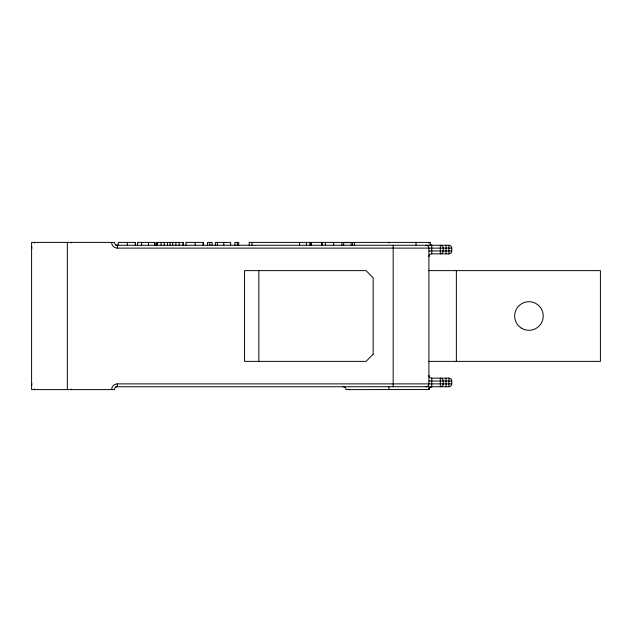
<?xml version="1.0" encoding="UTF-8"?>
<svg xmlns="http://www.w3.org/2000/svg" width="632" height="632" viewBox="0 0 632 632"><rect width="100%" height="100%" fill="white"/><g stroke="black" fill="none" stroke-linecap="round" stroke-linejoin="round"><path stroke-width="0.95" d="M428.899 375.313A2.86 2.86 0 0 0 431.759 378.165L431.759 386.737L429.752 387.566L428.907 389.533L346.012 389.604A2.86 2.86 0 0 0 343.152 386.745L343.152 386.46M138.084 242.396L154.548 242.396L154.548 245.256M157.155 242.396L161.065 242.396L161.065 245.256M161.231 242.396L172.71 242.396L172.71 245.256M173.176 242.396L178.982 242.396M183.027 242.396L179.117 242.396L179.117 245.256M186.1 242.396L203.307 242.396M207.975 242.396L211.649 242.396M215.425 242.396L230.648 242.396L230.648 245.256M115.601 245.256L448.91 245.256A2.86 2.86 0 0 1 451.769 248.115L451.769 250.975A2.86 2.86 0 0 1 448.91 253.835L431.759 253.835A2.86 2.86 0 0 0 428.899 256.687M32.003 248.115L31.6 248.115A2.86 2.86 0 0 1 31.884 246.875M111.635 242.396A5.72 5.72 0 0 0 117.347 248.115L451.762 248.115M428.907 250.975L451.762 250.975M428.899 270.622L600.4 270.622L600.4 361.378L428.899 361.378M431.759 378.165L448.91 378.165A2.86 2.86 0 0 1 451.769 381.025L451.769 383.885A2.86 2.86 0 0 1 448.91 386.745L115.601 386.745M428.907 381.025L451.762 381.025M32.003 383.885L31.6 383.885A2.86 2.86 0 0 0 31.884 385.125M111.635 389.604A5.72 5.72 0 0 1 117.347 383.885L451.762 383.885M430.068 244.703L431.759 245.256L431.759 253.827M428.907 242.467L428.978 243.036A2.86 2.86 0 0 1 428.899 242.396L428.899 243.036M456.359 270.622L456.359 361.378M448.91 245.263L448.91 253.827M448.91 378.173L448.91 386.737M446.05 245.263L446.05 253.827M446.05 378.173L446.05 386.737M430.329 245.256L430.329 242.396L249.19 242.396L249.19 245.256M428.899 387.637L428.899 389.604A2.86 2.86 0 0 1 431.759 386.745M416.038 242.396L416.038 245.256M393.175 245.263L393.175 386.737M388.885 242.396L388.885 243.036M388.885 386.752L388.885 389.604M354.378 242.396L354.378 245.256M352.561 242.396L352.561 245.256M351.147 242.396L351.147 245.256M343.69 242.396L343.69 245.256M341.88 242.396L341.88 245.256M333.641 242.396L333.641 245.256M325.354 242.396L325.354 245.256M322.13 242.396L322.13 245.256M321.807 242.396L321.807 245.256M311.45 242.396L311.45 245.256M310.328 242.396L310.328 245.256M310.036 242.396L310.036 245.256M306.409 242.396L306.409 245.256M299.568 242.396L299.568 245.256M258.836 270.622L258.836 361.378M252.042 242.396L252.042 245.256M238.706 245.256L238.706 242.396L234.883 242.396L234.883 245.256M237.3 242.396L237.3 245.256M223.807 242.396L223.807 245.256M217.321 242.396L217.321 245.256M215.33 242.396L215.33 245.256M212.052 242.396L212.052 245.256M209.777 242.396L209.777 245.256M207.549 242.396L207.549 245.256M203.386 242.396L203.386 245.256M203.109 242.396L203.109 245.256M195.193 242.396L195.193 245.256M186.006 242.396L186.006 245.256M183.438 242.396L183.438 245.256M182.909 242.396L182.909 245.256M175.894 242.396L175.894 245.256M170.063 242.396L170.063 245.256M167.496 242.396L167.496 245.256M164.304 242.396L164.304 245.256M157.313 242.396L157.313 245.256M156.744 242.396L156.744 245.256M155.14 242.396L155.14 245.256M148.488 242.396L148.488 245.256M141.647 242.396L141.647 245.256M137.571 242.396L137.571 245.256M135.532 245.256L135.532 242.396L118.255 242.396L118.16 245.256M135.264 242.396L135.264 245.256M127.34 242.396L127.34 245.256M117.347 248.115L117.347 245.263A2.86 2.86 0 0 1 114.487 242.396L31.6 242.396L31.6 389.604L114.487 389.604A2.86 2.86 0 0 1 117.347 386.745L117.347 383.885M71.614 242.396L71.614 243.036M71.614 388.964L71.614 389.604M67.332 242.396L67.332 389.604M34.46 242.396L34.46 243.036M34.46 388.964L34.46 389.604M426.047 245.256A2.86 2.86 0 0 1 428.899 248.115L428.899 383.885A2.86 2.86 0 0 1 426.047 386.745M431.759 245.256A2.86 2.86 0 0 1 430.147 244.758M346.012 242.396A2.86 2.86 0 0 1 345.941 243.036M348.872 242.396A5.72 5.72 0 0 1 348.848 242.909M348.848 389.091A5.72 5.72 0 0 1 348.872 389.604M373.164 354.228L366.023 361.378L244.545 361.378L244.545 270.622L366.023 270.622L373.164 277.772L373.164 354.228M443.198 250.975L443.198 248.115A2.86 2.86 0 0 0 440.338 245.256L440.338 253.827A2.86 2.86 0 0 0 443.198 250.975M443.198 383.885L443.198 381.025A2.86 2.86 0 0 0 440.338 378.165L440.338 386.737A2.86 2.86 0 0 0 443.198 383.885M521.353 328.111A14.291 14.291 0 0 0 543.228 316.521A14.291 14.291 0 0 0 522.253 303.368A14.291 14.291 0 0 0 521.353 328.111"/></g></svg>
